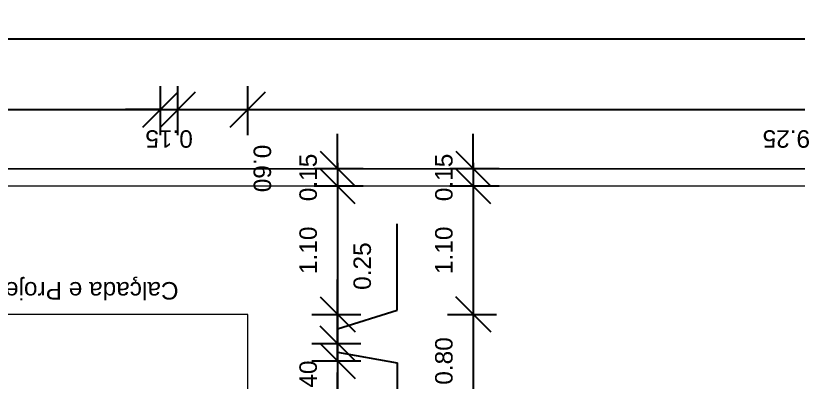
# Model space of a CAD drawing. Header units: centimetres. Extents: x 1481 to 8105, y -69 to 2574.
# Drawn here: x 3570 to 4241, y 2161 to 2474 of the extents above; entities that cross this region are included whole.
import ezdxf

# ---------------------------------------------------------------- set-up
doc = ezdxf.new("R2010")
doc.units = ezdxf.units.CM
for name, color, linetype, lineweight in [('A-ANNO-DIMS', 1, 'Continuous', 9), ('A-FLOR', 192, 'Continuous', 9), ('A-WALL', 250, 'Continuous', 9), ('C-TOPO', 7, 'Continuous', 9), ('G-ANNO-TEXT', 231, 'Continuous', 9)]:
    doc.layers.add(name, color=color, linetype=linetype, lineweight=lineweight)
doc.styles.add('Arial', font='arial.ttf', dxfattribs={"height": 15})
doc.dimstyles.new('Cotas_Planta_Baixa', dxfattribs={"dimscale": 30.48, "dimtxt": 15.303891, "dimasz": 0.984252, "dimexe": 0.656168, "dimexo": 0.0625, "dimgap": 0.574147, "dimtad": 1, "dimlfac": 0.01, "dimrnd": 0.01, "dimzin": 0, "dimdsep": 46, "dimtxsty": 'Arial', "dimblk1": 'OBLIQUE', "dimblk2": 'OBLIQUE', "dimsah": 1, "dimcen": 0.09, "dimdle": 0.656168, "dimazin": 0, "dimtfac": 1, "dimtdec": 4, "dimtix": 1, "dimtmove": 0, "dimatfit": 3, "dimfxl": 0.787402, "dimfxlon": 1, "dimtvp": 1, "dimtolj": 1, "dimtzin": 0, "dimarcsym": 2})
doc.dimstyles.new('Cotas_Planta_Baixa_1', dxfattribs={"dimscale": 30.48, "dimtxt": 15.303891, "dimasz": 0.984252, "dimexe": 0.656168, "dimexo": 0.0625, "dimgap": 0.574147, "dimtad": 1, "dimlfac": 0.01, "dimrnd": 0.01, "dimzin": 0, "dimdsep": 46, "dimtxsty": 'Arial', "dimblk1": 'OBLIQUE', "dimblk2": 'OBLIQUE', "dimsah": 1, "dimcen": 0.09, "dimdle": 0.656168, "dimazin": 0, "dimtfac": 1, "dimtdec": 4, "dimtix": 1, "dimtmove": 1, "dimatfit": 3, "dimfxl": 0.787402, "dimfxlon": 1, "dimtvp": 1, "dimtolj": 1, "dimtzin": 0, "dimarcsym": 2})

# ---------------------------------------------------------------- blocks, each defined once
blk = doc.blocks.new('_Oblique')
at = {"color": 0, "linetype": 'ByBlock', "lineweight": -2}
blk.add_line((-0.5, -0.5), (0.5, 0.5), dxfattribs=at)
blk = doc.blocks.new('*D242')
at = {"layer": 'A-ANNO-DIMS', "color": 0, "lineweight": -2, "transparency": 16777216}
for p, q in [((3374.32, 2371.76), (3374.32, 2413.85)), ((3694.32, 2371.76), (3694.32, 2413.85)), ((3354.32, 2393.85), (3714.32, 2393.85))]:
    blk.add_line(p, q, dxfattribs=at)
at = {"layer": 'Defpoints', "color": 0, "transparency": 16777216}
for p in [(3694.32, 2393.85), (3374.32, 2369.85), (3694.32, 2369.85)]:
    blk.add_point(p, dxfattribs=at)
at = {"layer": 'A-ANNO-DIMS', "color": 0, "lineweight": -2, "transparency": 16777216, "xscale": 29.99999999999999, "yscale": 29.99999999999999, "zscale": 29.99999999999999, "rotation": 180}
blk.add_blockref('_Oblique', (3374.32, 2393.85), dxfattribs=at)
at = {"layer": 'A-ANNO-DIMS', "color": 0, "lineweight": -2, "transparency": 16777216, "xscale": 29.99999999999999, "yscale": 29.99999999999999, "zscale": 29.99999999999999}
blk.add_blockref('_Oblique', (3694.32, 2393.85), dxfattribs=at)
at = {"layer": 'A-ANNO-DIMS', "color": 0, "transparency": 16777216, "insert": (3534.32, 2368.69), "char_height": 15, "width": 48.5957, "attachment_point": 5, "rotation": 180, "style": 'Arial'}
blk.add_mtext('\\A1;3.20', dxfattribs=at)
blk = doc.blocks.new('*D243')
at = {"layer": 'A-ANNO-DIMS', "color": 0, "lineweight": -2, "transparency": 16777216}
for p, q in [((3694.32, 2371.76), (3694.32, 2413.85)), ((3709.32, 2371.76), (3709.32, 2413.85)), ((3694.32, 2393.85), (3664.32, 2393.85)), ((3694.32, 2393.85), (3709.32, 2393.85)), ((3709.32, 2393.85), (3739.32, 2393.85))]:
    blk.add_line(p, q, dxfattribs=at)
at = {"layer": 'Defpoints', "color": 0, "transparency": 16777216}
for p in [(3709.32, 2393.85), (3694.32, 2369.85), (3709.32, 2369.85)]:
    blk.add_point(p, dxfattribs=at)
at = {"layer": 'A-ANNO-DIMS', "color": 0, "lineweight": -2, "transparency": 16777216, "xscale": 29.99999999999999, "yscale": 29.99999999999999, "zscale": 29.99999999999999}
blk.add_blockref('_Oblique', (3694.32, 2393.85), dxfattribs=at)
at = {"layer": 'A-ANNO-DIMS', "color": 0, "lineweight": -2, "transparency": 16777216, "xscale": 29.99999999999999, "yscale": 29.99999999999999, "zscale": 29.99999999999999, "rotation": 180}
blk.add_blockref('_Oblique', (3709.32, 2393.85), dxfattribs=at)
at = {"layer": 'A-ANNO-DIMS', "color": 0, "transparency": 16777216, "insert": (3701.82, 2368.69), "char_height": 15, "width": 48.5957, "attachment_point": 5, "rotation": 180, "style": 'Arial'}
blk.add_mtext('\\A1;0.15', dxfattribs=at)
blk = doc.blocks.new('*D244')
at = {"layer": 'A-ANNO-DIMS', "color": 0, "lineweight": -2, "transparency": 16777216}
for p, q in [((3709.32, 2371.76), (3709.32, 2413.85)), ((3769.32, 2371.76), (3769.32, 2413.85)), ((3689.32, 2393.85), (3789.32, 2393.85))]:
    blk.add_line(p, q, dxfattribs=at)
at = {"layer": 'Defpoints', "color": 0, "transparency": 16777216}
for p in [(3769.32, 2393.85), (3709.32, 2369.85), (3769.32, 2369.85)]:
    blk.add_point(p, dxfattribs=at)
at = {"layer": 'A-ANNO-DIMS', "color": 0, "lineweight": -2, "transparency": 16777216, "xscale": 29.99999999999999, "yscale": 29.99999999999999, "zscale": 29.99999999999999, "rotation": 180}
blk.add_blockref('_Oblique', (3709.32, 2393.85), dxfattribs=at)
at = {"layer": 'A-ANNO-DIMS', "color": 0, "lineweight": -2, "transparency": 16777216, "xscale": 29.99999999999999, "yscale": 29.99999999999999, "zscale": 29.99999999999999}
blk.add_blockref('_Oblique', (3769.32, 2393.85), dxfattribs=at)
at = {"layer": 'A-ANNO-DIMS', "color": 0, "transparency": 16777216, "insert": (3789.37, 2363.68), "char_height": 15, "width": 48.5957, "attachment_point": 1, "rotation": 270, "line_spacing_factor": 0.941778, "style": 'Arial'}
blk.add_mtext('\\A1;0.60', dxfattribs=at)
blk = doc.blocks.new('*D245')
at = {"layer": 'A-ANNO-DIMS', "color": 0, "lineweight": -2, "transparency": 16777216}
for p, q in [((3769.32, 2371.76), (3769.32, 2413.85)), ((4694.32, 2371.76), (4694.32, 2413.85)), ((3749.32, 2393.85), (4714.32, 2393.85))]:
    blk.add_line(p, q, dxfattribs=at)
at = {"layer": 'Defpoints', "color": 0, "transparency": 16777216}
for p in [(4694.32, 2393.85), (3769.32, 2369.85), (4694.32, 2369.85)]:
    blk.add_point(p, dxfattribs=at)
at = {"layer": 'A-ANNO-DIMS', "color": 0, "lineweight": -2, "transparency": 16777216, "xscale": 29.99999999999999, "yscale": 29.99999999999999, "zscale": 29.99999999999999, "rotation": 180}
blk.add_blockref('_Oblique', (3769.32, 2393.85), dxfattribs=at)
at = {"layer": 'A-ANNO-DIMS', "color": 0, "lineweight": -2, "transparency": 16777216, "xscale": 29.99999999999999, "yscale": 29.99999999999999, "zscale": 29.99999999999999}
blk.add_blockref('_Oblique', (4694.32, 2393.85), dxfattribs=at)
at = {"layer": 'A-ANNO-DIMS', "color": 0, "transparency": 16777216, "insert": (4231.82, 2368.69), "char_height": 15, "width": 48.5957, "attachment_point": 5, "rotation": 180, "style": 'Arial'}
blk.add_mtext('\\A1;9.25', dxfattribs=at)
blk = doc.blocks.new('*D247')
at = {"layer": 'A-ANNO-DIMS', "color": 0, "lineweight": -2, "transparency": 16777216}
for p, q in [((1709.32, 2432.35), (1709.32, 2474.44)), ((4709.32, 2432.35), (4709.32, 2474.44)), ((1689.32, 2454.44), (4729.32, 2454.44))]:
    blk.add_line(p, q, dxfattribs=at)
at = {"layer": 'Defpoints', "color": 0, "transparency": 16777216}
for p in [(4709.32, 2454.44), (1709.32, 2430.44), (4709.32, 2430.44)]:
    blk.add_point(p, dxfattribs=at)
at = {"layer": 'A-ANNO-DIMS', "color": 0, "lineweight": -2, "transparency": 16777216, "xscale": 29.99999999999999, "yscale": 29.99999999999999, "zscale": 29.99999999999999, "rotation": 180}
blk.add_blockref('_Oblique', (1709.32, 2454.44), dxfattribs=at)
at = {"layer": 'A-ANNO-DIMS', "color": 0, "lineweight": -2, "transparency": 16777216, "xscale": 29.99999999999999, "yscale": 29.99999999999999, "zscale": 29.99999999999999}
blk.add_blockref('_Oblique', (4709.32, 2454.44), dxfattribs=at)
at = {"layer": 'A-ANNO-DIMS', "color": 0, "transparency": 16777216, "insert": (3209.32, 2429.28), "char_height": 15, "width": 62.4399, "attachment_point": 5, "rotation": 180, "style": 'Arial'}
blk.add_mtext('\\A1;30.00', dxfattribs=at)
blk = doc.blocks.new('*D260')
at = {"layer": 'A-ANNO-DIMS', "color": 0, "lineweight": -2, "transparency": 16777216}
for p, q in [((3846.45, 2343.06), (3846.45, 2373.06)), ((3868.54, 2343.06), (3826.45, 2343.06)), ((3846.45, 2343.06), (3846.45, 2328.06)), ((3868.54, 2328.06), (3826.45, 2328.06)), ((3846.45, 2328.06), (3846.45, 2298.06))]:
    blk.add_line(p, q, dxfattribs=at)
at = {"layer": 'Defpoints', "color": 0, "transparency": 16777216}
for p in [(3870.45, 2343.06), (3846.45, 2328.06), (3870.45, 2328.06)]:
    blk.add_point(p, dxfattribs=at)
at = {"layer": 'A-ANNO-DIMS', "color": 0, "lineweight": -2, "transparency": 16777216, "xscale": 29.99999999999999, "yscale": 29.99999999999999, "zscale": 29.99999999999999}
for p, rotation in [((3846.45, 2343.06), 270), ((3846.45, 2328.06), 90)]:
    blk.add_blockref('_Oblique', p, dxfattribs=dict(at, rotation=rotation))
at = {"layer": 'A-ANNO-DIMS', "color": 0, "transparency": 16777216, "insert": (3821.29, 2335.56), "char_height": 15, "width": 48.5957, "attachment_point": 5, "rotation": 90, "style": 'Arial'}
blk.add_mtext('\\A1;0.15', dxfattribs=at)
blk = doc.blocks.new('*D261')
at = {"layer": 'A-ANNO-DIMS', "color": 0, "lineweight": -2, "transparency": 16777216}
for p, q in [((3846.45, 2348.06), (3846.45, 2198.06)), ((3868.54, 2328.06), (3826.45, 2328.06)), ((3824.35, 2218.06), (3866.45, 2218.06))]:
    blk.add_line(p, q, dxfattribs=at)
at = {"layer": 'Defpoints', "color": 0, "transparency": 16777216}
for p in [(3870.45, 2328.06), (3822.45, 2218.06), (3846.45, 2218.06)]:
    blk.add_point(p, dxfattribs=at)
at = {"layer": 'A-ANNO-DIMS', "color": 0, "lineweight": -2, "transparency": 16777216, "xscale": 29.99999999999999, "yscale": 29.99999999999999, "zscale": 29.99999999999999}
for p, rotation in [((3846.45, 2328.06), 90), ((3846.45, 2218.06), 270)]:
    blk.add_blockref('_Oblique', p, dxfattribs=dict(at, rotation=rotation))
at = {"layer": 'A-ANNO-DIMS', "color": 0, "transparency": 16777216, "insert": (3821.29, 2273.06), "char_height": 15, "width": 48.5957, "attachment_point": 5, "rotation": 90, "style": 'Arial'}
blk.add_mtext('\\A1;1.10', dxfattribs=at)
blk = doc.blocks.new('*D262')
at = {"layer": 'A-ANNO-DIMS', "color": 0, "lineweight": -2, "transparency": 16777216}
for p, q in [((3897.64, 2221.57), (3897.64, 2295.65)), ((3846.45, 2218.06), (3846.45, 2248.06)), ((3824.35, 2218.06), (3866.45, 2218.06)), ((3846.45, 2205.56), (3897.64, 2221.57)), ((3846.45, 2218.06), (3846.45, 2193.06)), ((3846.45, 2218.06), (3846.45, 2193.06)), ((3824.35, 2193.06), (3866.45, 2193.06)), ((3846.45, 2193.06), (3846.45, 2163.06))]:
    blk.add_line(p, q, dxfattribs=at)
at = {"layer": 'Defpoints', "color": 0, "transparency": 16777216}
for p in [(3822.45, 2218.06), (3822.45, 2193.06), (3846.45, 2193.06)]:
    blk.add_point(p, dxfattribs=at)
at = {"layer": 'A-ANNO-DIMS', "color": 0, "lineweight": -2, "transparency": 16777216, "xscale": 29.99999999999999, "yscale": 29.99999999999999, "zscale": 29.99999999999999}
for p, rotation in [((3846.45, 2218.06), 270), ((3846.45, 2193.06), 90)]:
    blk.add_blockref('_Oblique', p, dxfattribs=dict(at, rotation=rotation))
at = {"layer": 'A-ANNO-DIMS', "color": 0, "transparency": 16777216, "insert": (3860.14, 2239.07), "char_height": 15, "width": 48.5957, "attachment_point": 1, "rotation": 90, "line_spacing_factor": 0.941778, "style": 'Arial'}
blk.add_mtext('\\A1;0.25', dxfattribs=at)
blk = doc.blocks.new('*D263')
at = {"layer": 'A-ANNO-DIMS', "color": 0, "lineweight": -2, "transparency": 16777216}
for p, q in [((3846.45, 2193.06), (3846.45, 2223.06)), ((3824.35, 2193.06), (3866.45, 2193.06)), ((3846.45, 2193.06), (3846.45, 2178.06)), ((3846.45, 2193.06), (3846.45, 2178.06)), ((3846.45, 2185.56), (3897.64, 2176.59)), ((3824.35, 2178.06), (3866.45, 2178.06)), ((3846.45, 2178.06), (3846.45, 2148.06)), ((3897.64, 2176.59), (3897.64, 2102.52))]:
    blk.add_line(p, q, dxfattribs=at)
at = {"layer": 'Defpoints', "color": 0, "transparency": 16777216}
for p in [(3822.45, 2193.06), (3822.45, 2178.06), (3846.45, 2178.06)]:
    blk.add_point(p, dxfattribs=at)
at = {"layer": 'A-ANNO-DIMS', "color": 0, "lineweight": -2, "transparency": 16777216, "xscale": 29.99999999999999, "yscale": 29.99999999999999, "zscale": 29.99999999999999}
for p, rotation in [((3846.45, 2193.06), 270), ((3846.45, 2178.06), 90)]:
    blk.add_blockref('_Oblique', p, dxfattribs=dict(at, rotation=rotation))
at = {"layer": 'A-ANNO-DIMS', "color": 0, "transparency": 16777216, "insert": (3860.14, 2110.5), "char_height": 15, "width": 48.5957, "attachment_point": 1, "rotation": 90, "line_spacing_factor": 0.941778, "style": 'Arial'}
blk.add_mtext('\\A1;0.15', dxfattribs=at)
blk = doc.blocks.new('*D264')
at = {"layer": 'A-ANNO-DIMS', "color": 0, "lineweight": -2, "transparency": 16777216}
for p, q in [((3846.45, 2178.06), (3846.45, 2208.06)), ((3824.35, 2178.06), (3866.45, 2178.06)), ((3846.45, 2178.06), (3846.45, 2138.06)), ((3824.35, 2138.06), (3866.45, 2138.06)), ((3846.45, 2138.06), (3846.45, 2108.06))]:
    blk.add_line(p, q, dxfattribs=at)
at = {"layer": 'Defpoints', "color": 0, "transparency": 16777216}
for p in [(3822.45, 2178.06), (3822.45, 2138.06), (3846.45, 2138.06)]:
    blk.add_point(p, dxfattribs=at)
at = {"layer": 'A-ANNO-DIMS', "color": 0, "lineweight": -2, "transparency": 16777216, "xscale": 29.99999999999999, "yscale": 29.99999999999999, "zscale": 29.99999999999999}
for p, rotation in [((3846.45, 2178.06), 270), ((3846.45, 2138.06), 90)]:
    blk.add_blockref('_Oblique', p, dxfattribs=dict(at, rotation=rotation))
at = {"layer": 'A-ANNO-DIMS', "color": 0, "transparency": 16777216, "insert": (3821.29, 2158.06), "char_height": 15, "width": 48.5957, "attachment_point": 5, "rotation": 90, "style": 'Arial'}
blk.add_mtext('\\A1;0.40', dxfattribs=at)
blk = doc.blocks.new('*D265')
at = {"layer": 'A-ANNO-DIMS', "color": 0, "lineweight": -2, "transparency": 16777216}
for p, q in [((3846.45, 2138.06), (3846.45, 2168.06)), ((3824.35, 2138.06), (3866.45, 2138.06)), ((3846.45, 2138.06), (3846.45, 2123.06)), ((3824.35, 2123.06), (3866.45, 2123.06)), ((3846.45, 2123.06), (3846.45, 2093.06))]:
    blk.add_line(p, q, dxfattribs=at)
at = {"layer": 'Defpoints', "color": 0, "transparency": 16777216}
for p in [(3822.45, 2138.06), (3822.45, 2123.06), (3846.45, 2123.06)]:
    blk.add_point(p, dxfattribs=at)
at = {"layer": 'A-ANNO-DIMS', "color": 0, "lineweight": -2, "transparency": 16777216, "xscale": 29.99999999999999, "yscale": 29.99999999999999, "zscale": 29.99999999999999}
for p, rotation in [((3846.45, 2138.06), 270), ((3846.45, 2123.06), 90)]:
    blk.add_blockref('_Oblique', p, dxfattribs=dict(at, rotation=rotation))
at = {"layer": 'A-ANNO-DIMS', "color": 0, "transparency": 16777216, "insert": (3841.44, 2067.39), "char_height": 15, "width": 48.5957, "attachment_point": 1, "rotation": 90, "line_spacing_factor": 0.941778, "style": 'Arial'}
blk.add_mtext('\\A1;0.15', dxfattribs=at)
blk = doc.blocks.new('*D270')
at = {"layer": 'A-ANNO-DIMS', "color": 0, "lineweight": -2, "transparency": 16777216}
for p, q in [((3963, 2343.06), (3963, 2373.06)), ((3985.09, 2343.06), (3943, 2343.06)), ((3963, 2343.06), (3963, 2328.06)), ((3985.09, 2328.06), (3943, 2328.06)), ((3963, 2328.06), (3963, 2298.06))]:
    blk.add_line(p, q, dxfattribs=at)
at = {"layer": 'Defpoints', "color": 0, "transparency": 16777216}
for p in [(3987, 2343.06), (3963, 2328.06), (3987, 2328.06)]:
    blk.add_point(p, dxfattribs=at)
at = {"layer": 'A-ANNO-DIMS', "color": 0, "lineweight": -2, "transparency": 16777216, "xscale": 29.99999999999999, "yscale": 29.99999999999999, "zscale": 29.99999999999999}
for p, rotation in [((3963, 2343.06), 270), ((3963, 2328.06), 90)]:
    blk.add_blockref('_Oblique', p, dxfattribs=dict(at, rotation=rotation))
at = {"layer": 'A-ANNO-DIMS', "color": 0, "transparency": 16777216, "insert": (3937.84, 2335.56), "char_height": 15, "width": 48.5957, "attachment_point": 5, "rotation": 90, "style": 'Arial'}
blk.add_mtext('\\A1;0.15', dxfattribs=at)
blk = doc.blocks.new('*D271')
at = {"layer": 'A-ANNO-DIMS', "color": 0, "lineweight": -2, "transparency": 16777216}
for p, q in [((3963, 2348.06), (3963, 2198.06)), ((3985.09, 2328.06), (3943, 2328.06)), ((3940.9, 2218.06), (3983, 2218.06))]:
    blk.add_line(p, q, dxfattribs=at)
at = {"layer": 'Defpoints', "color": 0, "transparency": 16777216}
for p in [(3987, 2328.06), (3939, 2218.06), (3963, 2218.06)]:
    blk.add_point(p, dxfattribs=at)
at = {"layer": 'A-ANNO-DIMS', "color": 0, "lineweight": -2, "transparency": 16777216, "xscale": 29.99999999999999, "yscale": 29.99999999999999, "zscale": 29.99999999999999}
for p, rotation in [((3963, 2328.06), 90), ((3963, 2218.06), 270)]:
    blk.add_blockref('_Oblique', p, dxfattribs=dict(at, rotation=rotation))
at = {"layer": 'A-ANNO-DIMS', "color": 0, "transparency": 16777216, "insert": (3937.84, 2273.06), "char_height": 15, "width": 48.5957, "attachment_point": 5, "rotation": 90, "style": 'Arial'}
blk.add_mtext('\\A1;1.10', dxfattribs=at)
blk = doc.blocks.new('*D272')
at = {"layer": 'A-ANNO-DIMS', "color": 0, "lineweight": -2, "transparency": 16777216}
for p, q in [((3963, 2238.06), (3963, 2118.06)), ((3940.9, 2218.06), (3983, 2218.06)), ((3940.9, 2138.06), (3983, 2138.06))]:
    blk.add_line(p, q, dxfattribs=at)
at = {"layer": 'Defpoints', "color": 0, "transparency": 16777216}
for p in [(3939, 2218.06), (3939, 2138.06), (3963, 2138.06)]:
    blk.add_point(p, dxfattribs=at)
at = {"layer": 'A-ANNO-DIMS', "color": 0, "lineweight": -2, "transparency": 16777216, "xscale": 29.99999999999999, "yscale": 29.99999999999999, "zscale": 29.99999999999999}
for p, rotation in [((3963, 2218.06), 90), ((3963, 2138.06), 270)]:
    blk.add_blockref('_Oblique', p, dxfattribs=dict(at, rotation=rotation))
at = {"layer": 'A-ANNO-DIMS', "color": 0, "transparency": 16777216, "insert": (3937.84, 2178.06), "char_height": 15, "width": 48.5957, "attachment_point": 5, "rotation": 90, "style": 'Arial'}
blk.add_mtext('\\A1;0.80', dxfattribs=at)

msp = doc.modelspace()

# ---------------------------------------------------------------- linework, layer by layer
at = {"layer": 'A-FLOR'}
for p, q in [((3769.319, 2218.061), (2916.74, 2218.061)), ((3769.319, 1758.061), (3769.319, 2218.061))]:
    msp.add_line(p, q, dxfattribs=at)
at = {"layer": 'A-WALL'}
for p, q in [((2916.74, 2343.061), (4709.319, 2343.061)), ((4694.319, 2328.061), (2916.74, 2328.061))]:
    msp.add_line(p, q, dxfattribs=at)
at = {"layer": 'C-TOPO'}
msp.add_line((4709.319, 2343.061), (1709.319, 2343.061), dxfattribs=at)

# ---------------------------------------------------------------- texts
at = {"layer": 'G-ANNO-TEXT', "color": 7, "insert": (3709.974, 2230.796), "char_height": 15, "width": 425.69606, "attachment_point": 1, "rotation": 180, "style": 'Arial'}
msp.add_mtext('Calçada e Projeção do Beiral = 0,80m', dxfattribs=at)

# ---------------------------------------------------------------- dimensions: what is measured, and where the dimension line sits
at = {"layer": 'A-ANNO-DIMS'}
for base, p1, p2, override, picture, middle in [((4709.319, 2454.445), (1709.319, 2430.445), (4709.319, 2430.445), {"dimtad": 4, "dimpost": '<>', "dimfxl": 3000}, '*D247', (3209.319, 2429.281)), ((3694.319, 2393.853), (3374.319, 2369.853), (3694.319, 2369.853), {"dimtad": 4, "dimpost": '<>', "dimfxl": 320}, '*D242', (3534.319, 2368.69)), ((3709.319, 2393.853), (3694.319, 2369.853), (3709.319, 2369.853), {"dimtad": 4, "dimpost": '<>', "dimfxl": 15}, '*D243', (3701.819, 2368.695)), ((4694.319, 2393.853), (3769.319, 2369.853), (4694.319, 2369.853), {"dimtad": 4, "dimpost": '<>', "dimfxl": 925}, '*D245', (4231.819, 2368.695))]:
    dim = msp.add_linear_dim(base=base, p1=p1, p2=p2, dimstyle='Cotas_Planta_Baixa', override=override, dxfattribs=at)
    dim.commit()
    dim.dimension.update_dxf_attribs({"geometry": picture, "text_midpoint": middle})
dim = msp.add_linear_dim(base=(3769.319, 2393.853), p1=(3709.319, 2369.853), p2=(3769.319, 2369.853), dimstyle='Cotas_Planta_Baixa_1', override={"dimtad": 4, "dimpost": '<>', "dimfxl": 60}, dxfattribs=at)
dim.commit()
dim.dimension.update_dxf_attribs({"geometry": '*D244', "text_midpoint": (3779.368, 2366.88), "dimtype": 160, "text_rotation": 90})
for base, p1, p2, override, picture, middle in [((3846.448, 2328.061), (3870.448, 2343.061), (3870.448, 2328.061), {"dimpost": '<>', "dimfxl": 15}, '*D260', (3821.289, 2335.561)), ((3962.998, 2328.061), (3986.998, 2343.061), (3986.998, 2328.061), {"dimpost": '<>', "dimfxl": 15}, '*D270', (3937.839, 2335.561)), ((3846.448, 2218.061), (3870.448, 2328.061), (3822.448, 2218.061), {"dimpost": '<>', "dimfxl": 120.016666}, '*D261', (3821.289, 2273.061)), ((3962.998, 2218.061), (3986.998, 2328.061), (3938.998, 2218.061), {"dimpost": '<>', "dimfxl": 120.016666}, '*D271', (3937.839, 2273.061)), ((3962.998, 2138.061), (3938.998, 2218.061), (3938.998, 2138.061), {"dimpost": '<>', "dimfxl": 80}, '*D272', (3937.839, 2178.061)), ((3846.448, 2138.061), (3822.448, 2178.061), (3822.448, 2138.061), {"dimpost": '<>', "dimfxl": 40}, '*D264', (3821.289, 2158.061))]:
    dim = msp.add_linear_dim(base=base, p1=p1, p2=p2, angle=270, dimstyle='Cotas_Planta_Baixa', override=override, dxfattribs=at)
    dim.commit()
    dim.dimension.update_dxf_attribs({"geometry": picture, "text_midpoint": middle})
for base, p1, p2, override, picture, middle in [((3846.448, 2193.061), (3822.448, 2218.061), (3822.448, 2193.061), {"dimpost": '<>', "dimfxl": 25}, '*D262', (3897.641, 2239.074)), ((3846.448, 2178.061), (3822.448, 2193.061), (3822.448, 2178.061), {"dimpost": '<>', "dimfxl": 15}, '*D263', (3897.641, 2159.094)), ((3846.448, 2123.061), (3822.448, 2138.061), (3822.448, 2123.061), {"dimpost": '<>', "dimfxl": 15}, '*D265', (3878.936, 2091.692))]:
    dim = msp.add_linear_dim(base=base, p1=p1, p2=p2, angle=270, dimstyle='Cotas_Planta_Baixa_1', override=override, dxfattribs=at)
    dim.commit()
    dim.dimension.update_dxf_attribs({"geometry": picture, "text_midpoint": middle, "dimtype": 160})

doc.saveas('drawing.dxf')
